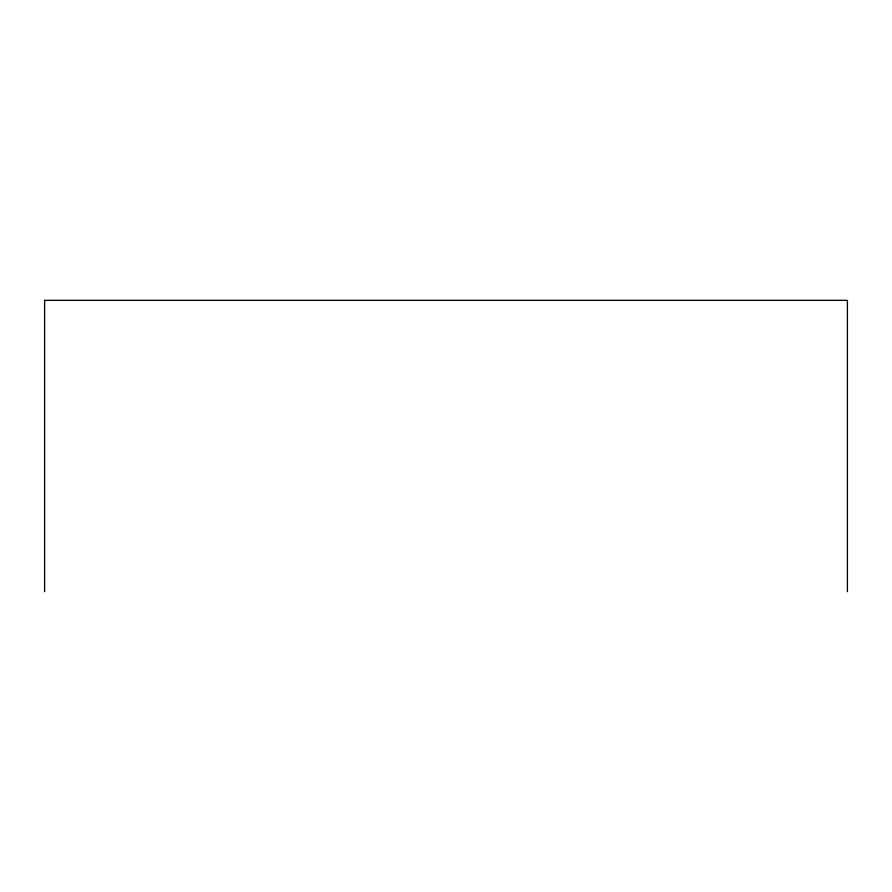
<?xml version="1.0" encoding="UTF-8"?>
<svg xmlns="http://www.w3.org/2000/svg" width="892" height="892" viewBox="0 0 892 892"><rect width="100%" height="100%" fill="white"/><g stroke="black" fill="none" stroke-linecap="round" stroke-linejoin="round"><path stroke-width="1.34" d="M847.4 591.664L847.4 300.336L44.6 300.336L44.6 591.664"/></g></svg>
